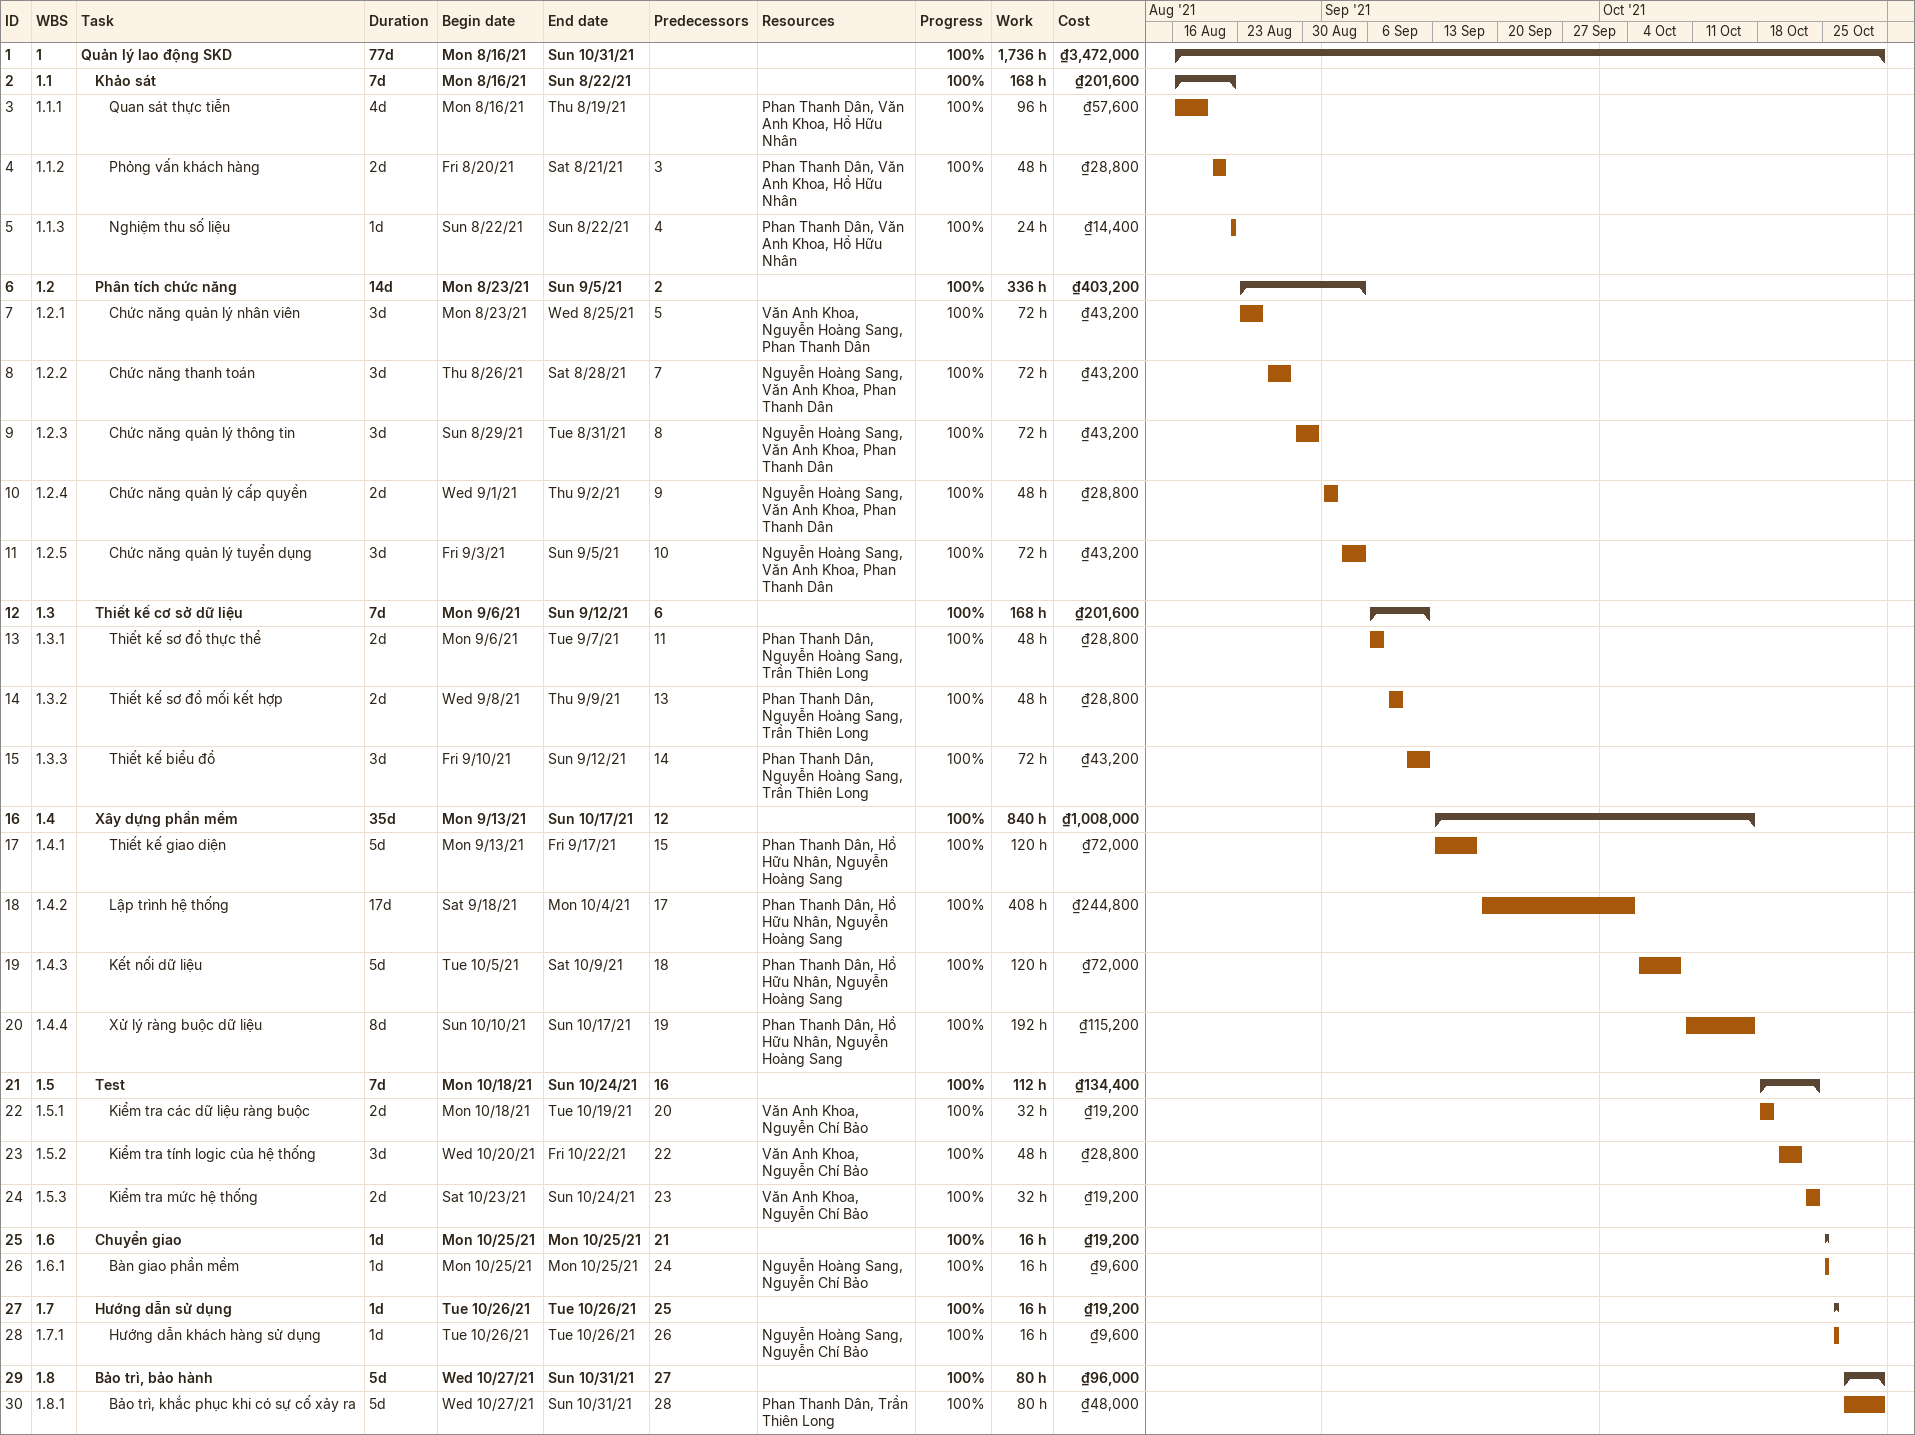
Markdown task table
| ID | WBS | Task | Duration | Start | Finish | Predecessors | Resources | % complete | Work (h) | Cost (₫) |
|---|---|---|---|---|---|---|---|---|---|---|
| 1 | 1 | **Quản lý lao động SKD** | 77d | 2021-08-16 | 2021-10-31 |  |  | 100 | 1736 | 3472000 |
| 2 | 1.1 | **Khảo sát** | 7d | 2021-08-16 | 2021-08-22 |  |  | 100 | 168 | 201600 |
| 3 | 1.1.1 | Quan sát thực tiễn | 4d | 2021-08-16 | 2021-08-19 |  | Phan Thanh Dân, Văn Anh Khoa, Hồ Hữu Nhân | 100 | 96 | 57600 |
| 4 | 1.1.2 | Phỏng vấn khách hàng | 2d | 2021-08-20 | 2021-08-21 | 3 | Phan Thanh Dân, Văn Anh Khoa, Hồ Hữu Nhân | 100 | 48 | 28800 |
| 5 | 1.1.3 | Nghiệm thu số liệu | 1d | 2021-08-22 | 2021-08-22 | 4 | Phan Thanh Dân, Văn Anh Khoa, Hồ Hữu Nhân | 100 | 24 | 14400 |
| 6 | 1.2 | **Phân tích chức năng** | 14d | 2021-08-23 | 2021-09-05 | 2 |  | 100 | 336 | 403200 |
| 7 | 1.2.1 | Chức năng quản lý nhân viên | 3d | 2021-08-23 | 2021-08-25 | 5 | Văn Anh Khoa, Nguyễn Hoàng Sang, Phan Thanh Dân | 100 | 72 | 43200 |
| 8 | 1.2.2 | Chức năng thanh toán | 3d | 2021-08-26 | 2021-08-28 | 7 | Nguyễn Hoàng Sang, Văn Anh Khoa, Phan Thanh Dân | 100 | 72 | 43200 |
| 9 | 1.2.3 | Chức năng quản lý thông tin | 3d | 2021-08-29 | 2021-08-31 | 8 | Nguyễn Hoàng Sang, Văn Anh Khoa, Phan Thanh Dân | 100 | 72 | 43200 |
| 10 | 1.2.4 | Chức năng quản lý cấp quyền | 2d | 2021-09-01 | 2021-09-02 | 9 | Nguyễn Hoàng Sang, Văn Anh Khoa, Phan Thanh Dân | 100 | 48 | 28800 |
| 11 | 1.2.5 | Chức năng quản lý tuyển dụng | 3d | 2021-09-03 | 2021-09-05 | 10 | Nguyễn Hoàng Sang, Văn Anh Khoa, Phan Thanh Dân | 100 | 72 | 43200 |
| 12 | 1.3 | **Thiết kế cơ sở dữ liệu** | 7d | 2021-09-06 | 2021-09-12 | 6 |  | 100 | 168 | 201600 |
| 13 | 1.3.1 | Thiết kế sơ đồ thực thể | 2d | 2021-09-06 | 2021-09-07 | 11 | Phan Thanh Dân, Nguyễn Hoàng Sang, Trần Thiên Long | 100 | 48 | 28800 |
| 14 | 1.3.2 | Thiết kế sơ đồ mối kết hợp | 2d | 2021-09-08 | 2021-09-09 | 13 | Phan Thanh Dân, Nguyễn Hoàng Sang, Trần Thiên Long | 100 | 48 | 28800 |
| 15 | 1.3.3 | Thiết kế biểu đồ | 3d | 2021-09-10 | 2021-09-12 | 14 | Phan Thanh Dân, Nguyễn Hoàng Sang, Trần Thiên Long | 100 | 72 | 43200 |
| 16 | 1.4 | **Xây dựng phần mềm** | 35d | 2021-09-13 | 2021-10-17 | 12 |  | 100 | 840 | 1008000 |
| 17 | 1.4.1 | Thiết kế giao diện | 5d | 2021-09-13 | 2021-09-17 | 15 | Phan Thanh Dân, Hồ Hữu Nhân, Nguyễn Hoàng Sang | 100 | 120 | 72000 |
| 18 | 1.4.2 | Lập trình hệ thống | 17d | 2021-09-18 | 2021-10-04 | 17 | Phan Thanh Dân, Hồ Hữu Nhân, Nguyễn Hoàng Sang | 100 | 408 | 244800 |
| 19 | 1.4.3 | Kết nối dữ liệu | 5d | 2021-10-05 | 2021-10-09 | 18 | Phan Thanh Dân, Hồ Hữu Nhân, Nguyễn Hoàng Sang | 100 | 120 | 72000 |
| 20 | 1.4.4 | Xử lý ràng buộc dữ liệu | 8d | 2021-10-10 | 2021-10-17 | 19 | Phan Thanh Dân, Hồ Hữu Nhân, Nguyễn Hoàng Sang | 100 | 192 | 115200 |
| 21 | 1.5 | **Test** | 7d | 2021-10-18 | 2021-10-24 | 16 |  | 100 | 112 | 134400 |
| 22 | 1.5.1 | Kiểm tra các dữ liệu ràng buộc | 2d | 2021-10-18 | 2021-10-19 | 20 | Văn Anh Khoa, Nguyễn Chí Bảo | 100 | 32 | 19200 |
| 23 | 1.5.2 | Kiểm tra tính logic của hệ thống | 3d | 2021-10-20 | 2021-10-22 | 22 | Văn Anh Khoa, Nguyễn Chí Bảo | 100 | 48 | 28800 |
| 24 | 1.5.3 | Kiểm tra mức hệ thống | 2d | 2021-10-23 | 2021-10-24 | 23 | Văn Anh Khoa, Nguyễn Chí Bảo | 100 | 32 | 19200 |
| 25 | 1.6 | **Chuyển giao** | 1d | 2021-10-25 | 2021-10-25 | 21 |  | 100 | 16 | 19200 |
| 26 | 1.6.1 | Bàn giao phần mềm | 1d | 2021-10-25 | 2021-10-25 | 24 | Nguyễn Hoàng Sang, Nguyễn Chí Bảo | 100 | 16 | 9600 |
| 27 | 1.7 | **Hướng dẫn sử dụng** | 1d | 2021-10-26 | 2021-10-26 | 25 |  | 100 | 16 | 19200 |
| 28 | 1.7.1 | Hướng dẫn khách hàng sử dụng | 1d | 2021-10-26 | 2021-10-26 | 26 | Nguyễn Hoàng Sang, Nguyễn Chí Bảo | 100 | 16 | 9600 |
| 29 | 1.8 | **Bảo trì, bảo hành** | 5d | 2021-10-27 | 2021-10-31 | 27 |  | 100 | 80 | 96000 |
| 30 | 1.8.1 | Bảo trì, khắc phục khi có sự cố xảy ra | 5d | 2021-10-27 | 2021-10-31 | 28 | Phan Thanh Dân, Trần Thiên Long | 100 | 80 | 48000 |
